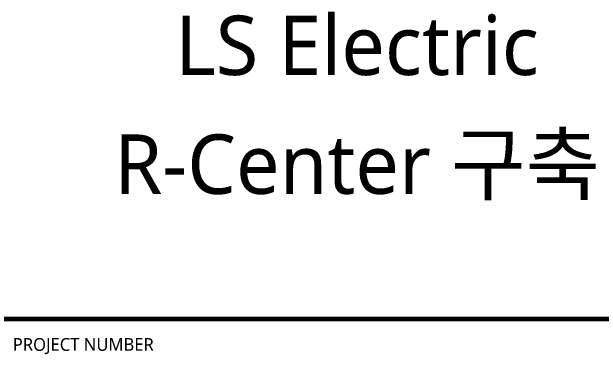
# Model space of a CAD drawing. Header units: millimetres. Extents: x 0 to 168200, y 0 to 118800.
# Drawn here: x 147157 to 161057, y 99970 to 108039 of the extents above; entities that cross this region are included whole.
import ezdxf
from ezdxf.enums import TextEntityAlignment as Align

# ---------------------------------------------------------------- set-up
doc = ezdxf.new("R2010")
doc.units = ezdxf.units.MM
doc.header["$LTSCALE"] = 200
doc.layers.add('XR-SHEET-SHT', color=5, linetype='Continuous')
doc.layers.add('XR-SHEET-TEXT', color=3, linetype='Continuous')
doc.styles.add('맑은고딕', font='')
doc.styles.add('맑은고딕1', font='')
doc.styles.get('맑은고딕').set_extended_font_data('Malgun Gothic')
doc.styles.get('맑은고딕1').set_extended_font_data('Malgun Gothic')

# ---------------------------------------------------------------- blocks, each defined once
blk = doc.blocks.new('XR-SHEET')
at = {"layer": 'XR-SHEET-SHT', "color": 5, "const_width": 0.568}
blk.add_lwpolyline([(733.5, 504), (819.5, 504)], dxfattribs=at)
at = {"layer": 'XR-SHEET-SHT', "color": 7, "style": '맑은고딕1'}
blk.add_text('PROJECT NUMBER', height=1.5, dxfattribs=at).set_placement((735.9, 501), align=Align.MIDDLE_LEFT)
at = {"layer": 'XR-SHEET-TEXT', "color": 3, "style": '맑은고딕'}
for s, p in [('LS Electric', (776.5, 536.243)), ('R-Center 구축', (776.5, 522.243))]:
    blk.add_text(s, height=7, dxfattribs=at).set_placement(p, align=Align.MIDDLE_CENTER)

msp = doc.modelspace()

# ---------------------------------------------------------------- block references
at = {"xscale": 200, "yscale": 200, "zscale": 200}
msp.add_blockref('XR-SHEET', (0, 0), dxfattribs=at)

doc.saveas('drawing.dxf')
